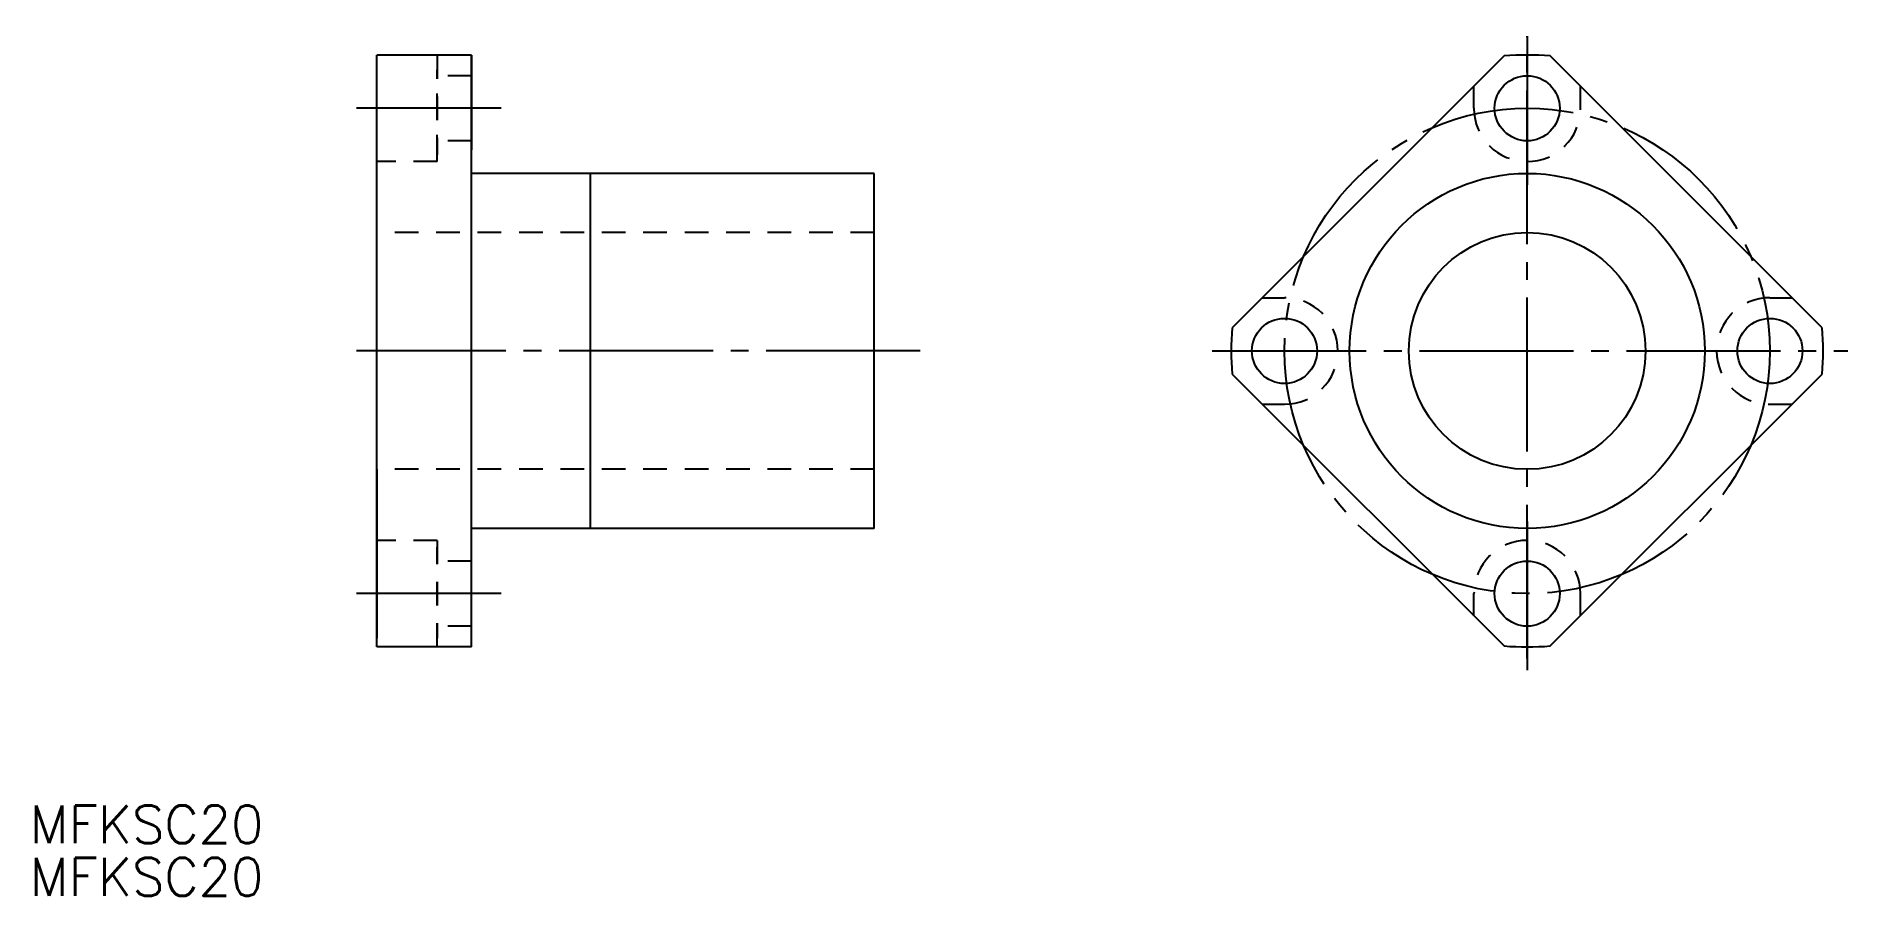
# Model space of a CAD drawing. Extents: x 80 to 233, y 139 to 211.
import ezdxf

# ---------------------------------------------------------------- set-up
doc = ezdxf.new("R2010")
doc.units = 0
doc.linetypes.add('CENTER', pattern=[17.5, 13, -1.5, 1.5, -1.5])
doc.linetypes.add('DASHED', pattern=[3.5, 2, -1.5])
doc.layers.get('0').update_dxf_attribs({"linetype": 'CONTINUOUS'})
doc.layers.add('CENTER', color=1, linetype='CENTER')
doc.styles.get("Standard").update_dxf_attribs({"font": 'txt.shx', "bigfont": '@extfont2.shx'})

msp = doc.modelspace()

# ---------------------------------------------------------------- linework, layer by layer
at = {"color": 1, "linetype": 'CENTER'}
for p, q in [((206, 211.32), (206, 198.76)), ((206, 170.32), (206, 157.76))]:
    msp.add_line(p, q, dxfattribs=at)
at = {"color": 7, "linetype": 'CONTINUOUS'}
for p, q in [((108.84, 184.73), (108.84, 209.73)), ((108.84, 159.73), (108.84, 209.73)), ((116.84, 209.73), (108.84, 209.73)), ((116.84, 201.73), (116.84, 209.73)), ((116.84, 209.73), (116.84, 201.73)), ((116.84, 159.73), (116.84, 209.73)), ((204.05, 209.65), (181.08, 186.68)), ((230.92, 186.68), (207.95, 209.65)), ((150.84, 199.73), (116.84, 199.73)), ((126.84, 199.73), (126.84, 169.73)), ((150.84, 169.73), (150.84, 199.73)), ((181.08, 182.78), (204.05, 159.81)), ((207.95, 159.81), (230.92, 182.78)), ((108.84, 174.73), (108.84, 160.48)), ((150.84, 169.73), (116.84, 169.73)), ((116.84, 159.73), (108.84, 159.73))]:
    msp.add_line(p, q, dxfattribs=at)
at = {"color": 3, "linetype": 'DASHED'}
for p, q in [((113.94, 209.73), (113.94, 201.3)), ((113.94, 200.98), (113.94, 208.48)), ((113.94, 200.73), (113.94, 208.48)), ((116.84, 207.98), (113.94, 207.98)), ((201.5, 205.23), (201.5, 207.1)), ((210.5, 205.23), (210.5, 207.1)), ((116.84, 202.48), (113.94, 202.48)), ((113.94, 200.73), (108.84, 200.73)), ((150.84, 194.73), (108.84, 194.73)), ((183.63, 189.23), (185.5, 189.23)), ((226.5, 189.23), (228.37, 189.23)), ((183.63, 180.23), (185.5, 180.23)), ((226.5, 180.23), (228.37, 180.23)), ((150.84, 174.73), (108.84, 174.73)), ((113.94, 168.73), (108.84, 168.73)), ((113.94, 168.73), (113.94, 160.48)), ((113.94, 159.73), (113.94, 168.16)), ((116.84, 166.98), (113.94, 166.98)), ((201.5, 162.36), (201.5, 164.23)), ((210.5, 162.36), (210.5, 164.23)), ((116.84, 161.48), (113.94, 161.48))]:
    msp.add_line(p, q, dxfattribs=at)
at = {"color": 7, "linetype": 'CONTINUOUS'}
for centre, radius in [((206, 205.23), 2.75), ((206, 184.73), 15), ((206, 184.73), 10), ((185.5, 184.73), 2.75), ((226.5, 184.73), 2.75), ((206, 164.23), 2.75)]:
    msp.add_circle(centre, radius, dxfattribs=at)
for centre, start, end in [((206, 185.23), 85.4405, 94.5595), ((205.5, 184.73), 175.4405, 184.5595), ((206.5, 184.73), 355.4405, 4.5595), ((206, 184.23), 265.4405, 274.5595)]:
    msp.add_arc(centre, 24.5, start, end, dxfattribs=at)
at = {"color": 3, "linetype": 'DASHED'}
for centre, start, end in [((206, 205.23), 180, 0), ((185.5, 184.73), 270, 90), ((226.5, 184.73), 90, 270), ((206, 164.23), 0, 180)]:
    msp.add_arc(centre, 4.5, start, end, dxfattribs=at)
at = {"layer": 'CENTER', "color": 1, "linetype": 'CENTER'}
for p, q in [((206, 158.74), (206, 211.32)), ((119.34, 205.23), (107.1, 205.23)), ((154.73, 184.73), (107.1, 184.73)), ((179.4, 184.73), (233.08, 184.73)), ((119.34, 164.23), (107.1, 164.23))]:
    msp.add_line(p, q, dxfattribs=at)
msp.add_circle((206, 184.73), 20.5, dxfattribs=at)

# ---------------------------------------------------------------- texts
at = {"color": 7, "linetype": 'CONTINUOUS'}
for p in [(79.51, 143.14), (79.51, 138.7)]:
    msp.add_text('MFKSC20', height=3.2, dxfattribs=at).set_placement(p)

doc.saveas('drawing.dxf')
